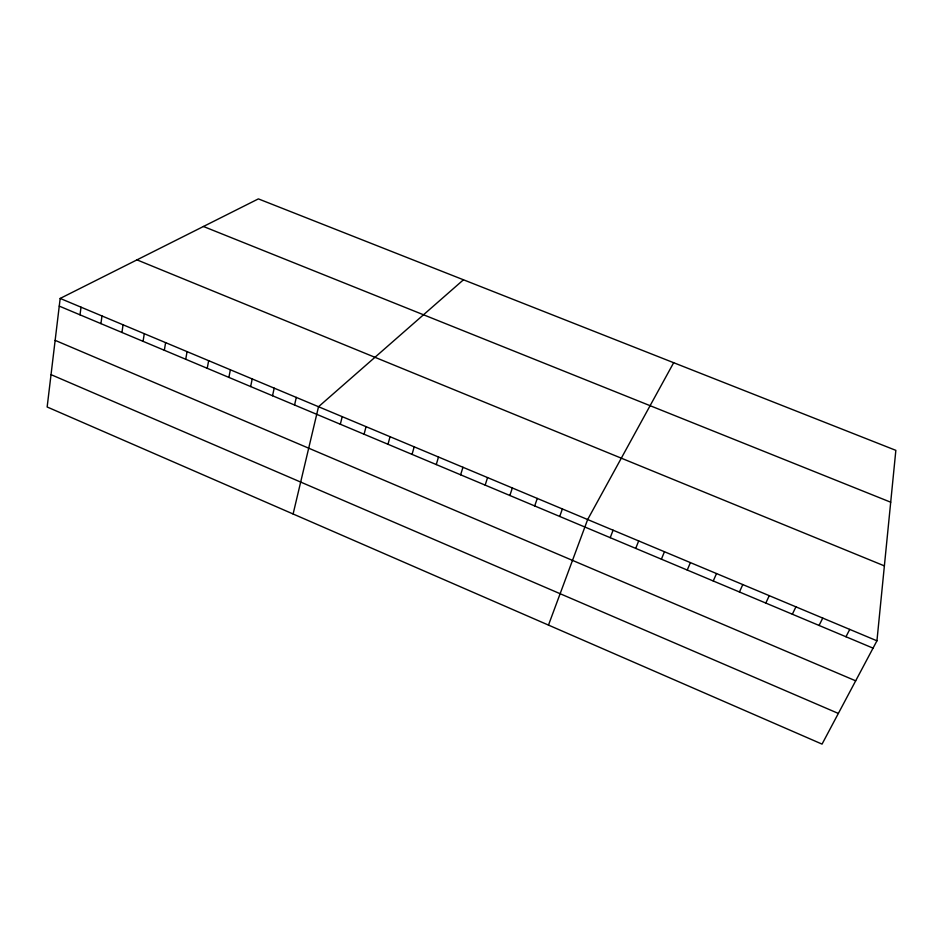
<?xml version="1.0" encoding="UTF-8"?>
<svg xmlns="http://www.w3.org/2000/svg" width="943" height="943" viewBox="0 0 943 943"><rect width="100%" height="100%" fill="white"/><g stroke="black" fill="none" stroke-linecap="round" stroke-linejoin="round"><path stroke-width="1.41" d="M876.943 640.804L895.85 450.353L258.382 198.89L60.175 298.436L47.15 406.987L822.048 744.11L876.943 640.804L60.175 298.436M80.025 314.832L81.015 307.17M100.925 323.614L101.985 315.964M121.942 332.455L123.073 324.793M143.077 341.331L144.279 333.692M164.341 350.277L165.614 342.627M185.724 359.259L187.068 351.621M207.236 368.3L208.651 360.674M228.878 377.4L230.375 369.774M250.649 386.547L252.217 378.933M272.539 395.754L274.189 388.139M294.57 405.007L296.291 397.404M293.108 513.994L318.522 406.728L463.461 279.788M340.329 424.244L342.215 416.653M364.081 434.228L366.049 426.649M387.997 444.271L390.048 436.703M412.056 454.385L414.189 446.829M436.267 464.557L438.495 457.013M460.632 474.8L462.954 467.268M485.162 485.115L487.566 477.582M509.845 495.488L512.344 487.979M534.693 505.931L537.286 498.423M559.706 516.446L562.382 508.949M548.484 625.091L587.654 519.546L673.667 362.713M610.215 537.675L613.091 530.202M635.723 548.39L638.682 540.928M661.397 559.175L664.461 551.738M687.235 570.043L690.406 562.606M713.25 580.971L716.515 573.556M739.442 591.98L742.801 584.577M765.799 603.06L769.276 595.67M792.344 614.223L795.916 606.844M819.066 625.445L822.744 618.089M845.965 636.749L849.749 629.405M203.44 226.485L890.699 502.206M136.971 259.867L884.381 565.883M59.256 306.11L873.041 648.136M55.142 340.352L855.678 680.822M51.028 374.642L838.351 713.438"/></g></svg>
